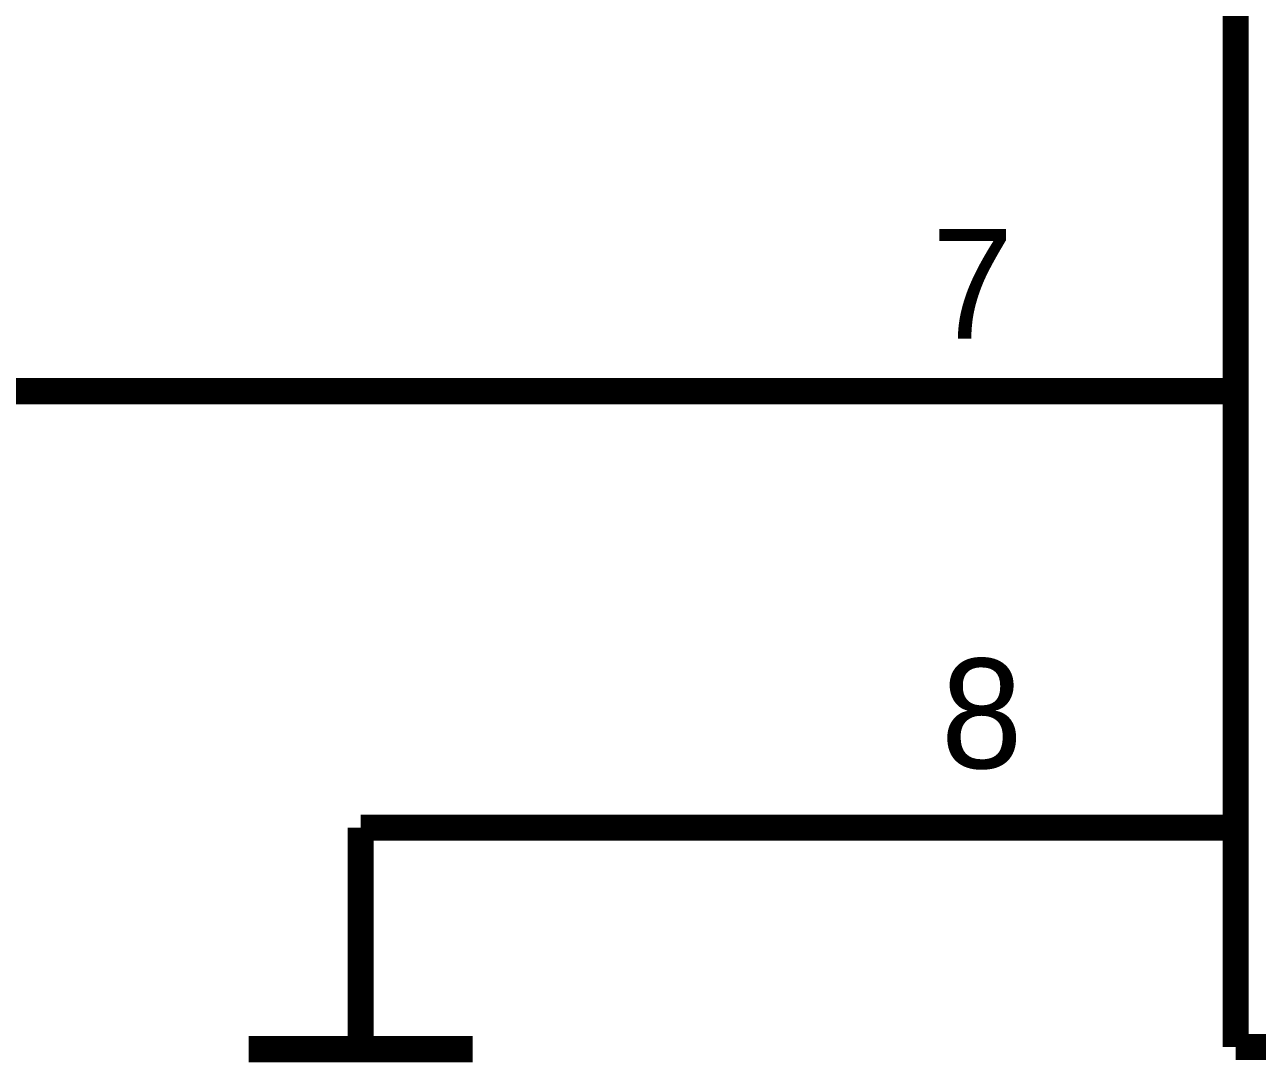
# Model space of a CAD drawing. Header units: inches. Extents: x 0 to 841, y 0 to 594.
# Drawn here: x 533.67 to 547.77, y 529.8 to 541.67 of the extents above; entities that cross this region are included whole.
import ezdxf

# ---------------------------------------------------------------- set-up
doc = ezdxf.new("R2010")
doc.units = ezdxf.units.IN
doc.layers.add('Sheet', color=255, linetype='Continuous')

msp = doc.modelspace()

# ---------------------------------------------------------------- linework, layer by layer
at = {"layer": 'Sheet'}
for points in [[(547.523, 529.98, 0.3, 0.3, 0), (547.523, 574.977, 0.3, 0.3, 0)], [(492.517, 537.48, 0.3, 0.3, 0), (525.024, 537.48, 0.3, 0.3, 0), (542.506, 537.48, 0.3, 0.3, 0)], [(547.523, 537.48, 0.3, 0.3, 0), (542.506, 537.48, 0.3, 0.3, 0)], [(537.515, 532.489, 0.3, 0.3, 0), (537.515, 529.954, 0.3, 0.3, 0)], [(537.515, 532.489, 0.3, 0.3, 0), (542.506, 532.489, 0.3, 0.3, 0)], [(547.523, 532.489, 0.3, 0.3, 0), (542.506, 532.489, 0.3, 0.3, 0)], [(547.523, 529.98, 0.3, 0.3, 0), (577.521, 529.98, 0.3, 0.3, 0)], [(536.234, 529.954, 0.3, 0.3, 0), (538.795, 529.954, 0.3, 0.3, 0)]]:
    msp.add_lwpolyline(points, format="xyseb", dxfattribs=at)

# ---------------------------------------------------------------- texts
for s, p in [('7', (544.047, 538.081)), ('8', (544.152, 533.168))]:
    msp.add_text(s, height=1.254, dxfattribs=at).set_placement(p)

doc.saveas('drawing.dxf')
